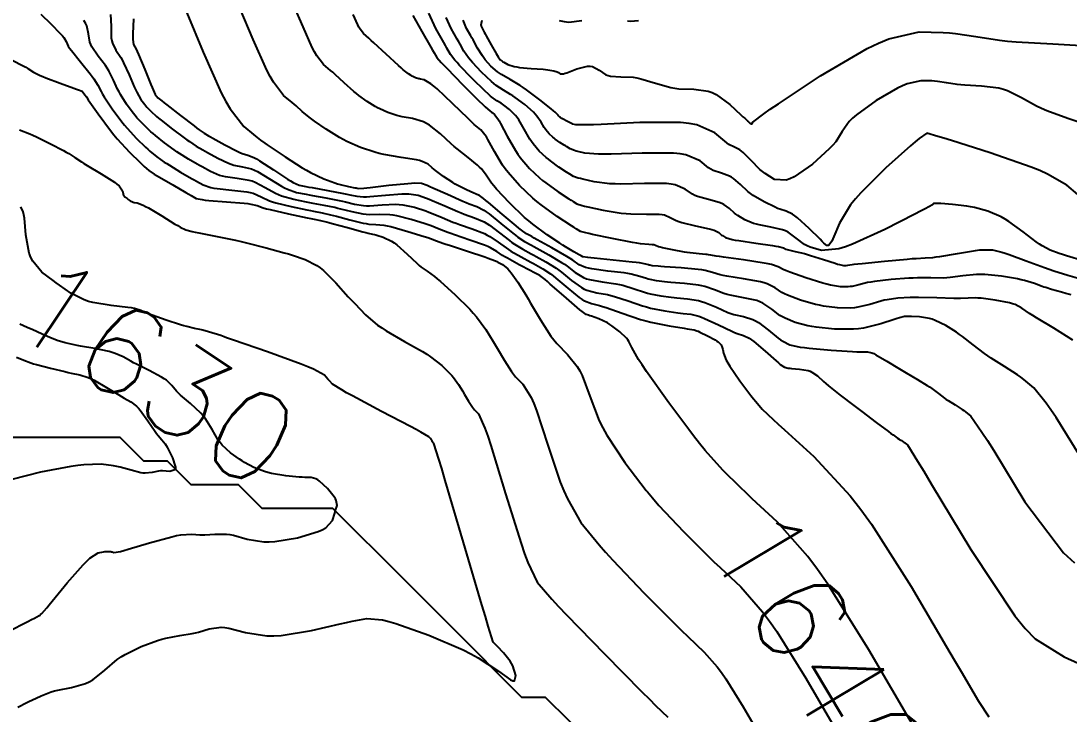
# Model space of a CAD drawing. Header units: metres. Extents: x 837475 to 838479, y 1189012 to 1191015.
# Drawn here: x 837722.84 to 837767.18, y 1189068.76 to 1189098.09 of the extents above; entities that cross this region are included whole.
import ezdxf

# ---------------------------------------------------------------- set-up
doc = ezdxf.new("R2010")
doc.units = ezdxf.units.M
doc.header["$LTSCALE"] = 0.3
for name, color, linetype in [('COTAS 10', 1, 'Continuous'), ('COTAS INT', 252, 'Continuous'), ('DRENAJE', 5, 'Continuous')]:
    doc.layers.add(name, color=color, linetype=linetype)
doc.styles.get("Standard").update_dxf_attribs({"font": 'simplex.shx'})

msp = doc.modelspace()

# ---------------------------------------------------------------- linework, layer by layer
at = {"layer": 'COTAS 10'}
for points in [[(837767.337, 1189084.582), (837766.529, 1189085.093), (837765.796, 1189085.532), (837765.64, 1189085.629), (837765.505, 1189085.715), (837765.186, 1189085.939), (837764.899, 1189086.085), (837764.784, 1189086.122), (837764.654, 1189086.157), (837764.055, 1189086.274), (837763.453, 1189086.353), (837763.321, 1189086.365), (837763.204, 1189086.372), (837762.908, 1189086.363), (837762.584, 1189086.342), (837762.45, 1189086.341), (837762.296, 1189086.343), (837761.579, 1189086.368), (837760.814, 1189086.392), (837760.629, 1189086.392), (837760.456, 1189086.391), (837759.931, 1189086.363), (837759.477, 1189086.296), (837759.349, 1189086.269), (837759.22, 1189086.238), (837758.744, 1189086.098), (837758.241, 1189085.976), (837758.095, 1189085.956), (837757.945, 1189085.943), (837757.379, 1189085.947), (837756.783, 1189086.025), (837756.614, 1189086.058), (837756.444, 1189086.096), (837755.817, 1189086.276), (837755.264, 1189086.485), (837755.141, 1189086.541), (837755.03, 1189086.597), (837754.738, 1189086.79), (837754.408, 1189086.965), (837754.273, 1189087.008), (837754.119, 1189087.049), (837753.407, 1189087.178), (837752.699, 1189087.288), (837752.547, 1189087.318), (837752.415, 1189087.346), (837752.098, 1189087.445), (837751.778, 1189087.533), (837751.643, 1189087.554), (837751.488, 1189087.575), (837750.763, 1189087.639), (837750.056, 1189087.687), (837749.912, 1189087.698), (837749.791, 1189087.707), (837749.54, 1189087.731), (837749.437, 1189087.752), (837749.409, 1189087.76), (837749.38, 1189087.768), (837749.277, 1189087.802), (837749, 1189087.852), (837748.863, 1189087.869), (837748.699, 1189087.888), (837747.888, 1189087.97), (837747.093, 1189088.046), (837746.941, 1189088.062), (837746.817, 1189088.075), (837746.612, 1189088.104), (837746.544, 1189088.146), (837746.506, 1189088.168), (837746.46, 1189088.194), (837746.226, 1189088.327), (837745.878, 1189088.535), (837745.76, 1189088.608), (837745.633, 1189088.689), (837745.098, 1189089.038), (837744.492, 1189089.485), (837744.32, 1189089.628), (837744.147, 1189089.779), (837743.506, 1189090.391), (837742.957, 1189090.975), (837742.841, 1189091.108), (837742.741, 1189091.229), (837742.512, 1189091.559), (837742.319, 1189091.826), (837742.242, 1189091.906), (837742.155, 1189091.989), (837741.755, 1189092.312), (837741.291, 1189092.672), (837741.163, 1189092.779), (837741.037, 1189092.889), (837740.583, 1189093.313), (837740.128, 1189093.682), (837740.001, 1189093.758), (837739.874, 1189093.822), (837739.408, 1189093.959), (837738.963, 1189094.036), (837738.848, 1189094.062), (837738.737, 1189094.091), (837738.366, 1189094.214), (837738.02, 1189094.369), (837737.925, 1189094.418), (837737.83, 1189094.47), (837737.49, 1189094.68), (837737.134, 1189094.939), (837737.03, 1189095.023), (837736.923, 1189095.111), (837736.516, 1189095.472), (837736.125, 1189095.83), (837736.028, 1189095.917), (837735.936, 1189095.998), (837735.643, 1189096.247), (837735.352, 1189096.621), (837735.26, 1189096.781), (837735.163, 1189096.966), (837734.775, 1189097.837), (837734.37, 1189098.77)], [(837760.508, 1189068.389), (837760.215, 1189068.894), (837758.701, 1189071.485), (837756.972, 1189074.256), (837756.541, 1189074.876), (837756.133, 1189075.431), (837754.833, 1189076.901), (837753.773, 1189077.874), (837753.515, 1189078.116), (837753.273, 1189078.345), (837752.529, 1189079.075), (837751.787, 1189079.909), (837751.546, 1189080.205), (837751.29, 1189080.529), (837751.091, 1189080.796), (837750.24, 1189081.934), (837749.301, 1189083.258), (837749.116, 1189083.532), (837748.963, 1189083.765), (837748.681, 1189084.27), (837748.56, 1189084.519), (837748.509, 1189084.591), (837748.45, 1189084.664), (837748.175, 1189084.937), (837747.84, 1189085.192), (837747.744, 1189085.252), (837747.646, 1189085.309), (837747.279, 1189085.479), (837746.968, 1189085.594), (837746.904, 1189085.617), (837746.851, 1189085.635), (837746.743, 1189085.666), (837746.573, 1189085.789), (837746.481, 1189085.865), (837746.37, 1189085.96), (837745.808, 1189086.454), (837745.233, 1189086.958), (837745.114, 1189087.059), (837745.013, 1189087.144), (837744.793, 1189087.312), (837744.595, 1189087.419), (837744.507, 1189087.466), (837744.405, 1189087.52), (837743.918, 1189087.777), (837743.421, 1189088.048), (837743.312, 1189088.111), (837743.216, 1189088.17), (837742.975, 1189088.338), (837742.702, 1189088.494), (837742.586, 1189088.544), (837742.453, 1189088.598), (837741.825, 1189088.819), (837741.177, 1189089.038), (837741.03, 1189089.09), (837740.897, 1189089.138), (837740.535, 1189089.282), (837740.189, 1189089.419), (837740.067, 1189089.463), (837739.932, 1189089.509), (837739.348, 1189089.695), (837738.738, 1189089.849), (837738.586, 1189089.874), (837738.443, 1189089.892), (837737.987, 1189089.895), (837737.566, 1189089.884), (837737.444, 1189089.894), (837737.319, 1189089.909), (837736.851, 1189090.007), (837736.375, 1189090.131), (837736.245, 1189090.161), (837736.117, 1189090.19), (837735.662, 1189090.282), (837735.195, 1189090.371), (837735.058, 1189090.398), (837734.918, 1189090.426), (837734.387, 1189090.536), (837733.866, 1189090.683), (837733.732, 1189090.735), (837733.603, 1189090.791), (837733.175, 1189091.033), (837732.75, 1189091.259), (837732.623, 1189091.305), (837732.492, 1189091.344), (837731.986, 1189091.426), (837731.488, 1189091.492), (837731.363, 1189091.521), (837731.243, 1189091.555), (837730.855, 1189091.718), (837730.498, 1189091.917), (837730.398, 1189091.973), (837730.296, 1189092.031), (837729.924, 1189092.244), (837729.54, 1189092.482), (837729.432, 1189092.554), (837729.322, 1189092.63), (837728.917, 1189092.928), (837728.531, 1189093.238), (837728.433, 1189093.322), (837728.339, 1189093.404), (837728.031, 1189093.69), (837727.747, 1189093.995), (837727.669, 1189094.088), (837727.591, 1189094.186), (837727.308, 1189094.573), (837727.05, 1189094.98), (837726.987, 1189095.091), (837726.928, 1189095.201), (837726.748, 1189095.591), (837726.556, 1189095.98), (837726.49, 1189096.09), (837726.418, 1189096.2), (837726.111, 1189096.605), (837725.839, 1189096.997), (837725.789, 1189097.099), (837725.75, 1189097.199), (837725.699, 1189097.539), (837725.625, 1189097.888), (837725.571, 1189097.993), (837725.503, 1189098.103)], [(837767.963, 1189093.684), (837767.13, 1189093.969), (837766.23, 1189094.293), (837766.011, 1189094.386), (837765.805, 1189094.481), (837765.172, 1189094.836), (837764.578, 1189095.135), (837764.397, 1189095.194), (837764.209, 1189095.244), (837763.471, 1189095.337), (837762.768, 1189095.374), (837762.602, 1189095.388), (837762.448, 1189095.403), (837761.998, 1189095.472), (837761.607, 1189095.534), (837761.491, 1189095.545), (837761.371, 1189095.553), (837760.91, 1189095.563), (837760.325, 1189095.429), (837760.127, 1189095.347), (837759.914, 1189095.246), (837759.015, 1189094.719), (837758.185, 1189094.122), (837758.016, 1189093.976), (837757.873, 1189093.839), (837757.574, 1189093.416), (837757.304, 1189092.98), (837757.178, 1189092.835), (837757.031, 1189092.68), (837756.319, 1189092.03), (837755.552, 1189091.494), (837755.371, 1189091.41), (837755.204, 1189091.354), (837754.712, 1189091.383), (837754.316, 1189091.633), (837754.208, 1189091.717), (837754.102, 1189091.806), (837753.727, 1189092.18), (837753.396, 1189092.519), (837753.318, 1189092.587), (837753.244, 1189092.643), (837753.027, 1189092.753), (837752.79, 1189092.869), (837752.705, 1189092.928), (837752.611, 1189093), (837752.198, 1189093.36), (837751.426, 1189093.694), (837751.106, 1189093.748), (837750.739, 1189093.787), (837749.026, 1189093.791), (837747.383, 1189093.714), (837747.06, 1189093.701), (837746.794, 1189093.692), (837746.309, 1189093.691), (837746.183, 1189093.729), (837746.144, 1189093.745), (837746.102, 1189093.764), (837745.932, 1189093.849), (837745.779, 1189093.933), (837745.748, 1189093.95), (837745.722, 1189093.965), (837745.665, 1189093.999), (837745.641, 1189094.016), (837745.629, 1189094.026), (837745.609, 1189094.044), (837745.591, 1189094.065), (837745.587, 1189094.072), (837745.582, 1189094.079), (837745.566, 1189094.107), (837745.437, 1189094.224), (837745.361, 1189094.288), (837745.268, 1189094.365), (837744.785, 1189094.754), (837744.23, 1189095.176), (837744.09, 1189095.273), (837743.957, 1189095.362), (837743.529, 1189095.612), (837743.169, 1189095.818), (837743.079, 1189095.879), (837742.993, 1189095.941), (837742.718, 1189096.181), (837742.481, 1189096.452), (837742.419, 1189096.533), (837742.359, 1189096.617), (837742.157, 1189096.946), (837741.969, 1189097.286), (837741.918, 1189097.376), (837741.868, 1189097.466), (837741.693, 1189097.778), (837741.57, 1189098.055), (837741.553, 1189098.123)], [(837722.305, 1189072.253), (837723.124, 1189072.677), (837723.281, 1189072.758), (837723.407, 1189072.824), (837723.611, 1189072.929), (837723.618, 1189072.932), (837723.62, 1189072.932), (837723.622, 1189072.933), (837723.63, 1189072.934), (837723.651, 1189072.948), (837723.66, 1189072.957), (837723.671, 1189072.967), (837723.726, 1189073.021), (837723.931, 1189073.259), (837724.036, 1189073.386), (837724.163, 1189073.539), (837724.798, 1189074.312), (837725.469, 1189075.081), (837725.619, 1189075.233), (837725.753, 1189075.357), (837726.108, 1189075.585), (837726.33, 1189075.627), (837726.381, 1189075.634), (837726.427, 1189075.64), (837726.553, 1189075.644), (837726.644, 1189075.633), (837726.668, 1189075.629), (837726.692, 1189075.624), (837726.772, 1189075.601), (837727.049, 1189075.646), (837727.197, 1189075.684), (837727.375, 1189075.733), (837728.272, 1189076.001), (837729.215, 1189076.266), (837729.421, 1189076.312), (837729.604, 1189076.347), (837730.065, 1189076.378), (837730.402, 1189076.35), (837730.506, 1189076.349), (837730.614, 1189076.35), (837731.043, 1189076.377), (837731.532, 1189076.373), (837731.678, 1189076.354), (837731.829, 1189076.327), (837732.411, 1189076.168), (837733.11, 1189076.049), (837733.335, 1189076.047), (837733.573, 1189076.06), (837734.542, 1189076.218), (837735.412, 1189076.482), (837735.586, 1189076.561), (837735.732, 1189076.642), (837736.02, 1189076.957), (837736.111, 1189077.256), (837736.133, 1189077.327), (837736.152, 1189077.393), (837736.211, 1189077.591), (837736.177, 1189077.8), (837736.139, 1189077.874), (837736.088, 1189077.954), (837735.8, 1189078.302), (837735.468, 1189078.614), (837735.391, 1189078.671), (837735.319, 1189078.716), (837735.109, 1189078.776), (837734.842, 1189078.773), (837734.734, 1189078.779), (837734.611, 1189078.788), (837734.044, 1189078.846), (837733.433, 1189078.947), (837733.283, 1189078.983), (837733.14, 1189079.022), (837732.693, 1189079.196), (837732.301, 1189079.412), (837732.193, 1189079.478), (837732.085, 1189079.546), (837731.7, 1189079.818), (837731.348, 1189080.144), (837731.262, 1189080.247), (837731.18, 1189080.356), (837730.924, 1189080.797), (837730.647, 1189081.257), (837730.552, 1189081.379), (837730.449, 1189081.497), (837730.011, 1189081.904), (837729.591, 1189082.257), (837729.5, 1189082.342), (837729.419, 1189082.422), (837729.216, 1189082.662), (837728.99, 1189082.884), (837728.894, 1189082.951), (837728.784, 1189083.021), (837728.267, 1189083.296), (837727.727, 1189083.563), (837727.602, 1189083.627), (837727.487, 1189083.687), (837727.165, 1189083.871), (837726.827, 1189084.021), (837726.704, 1189084.06), (837726.568, 1189084.098), (837725.968, 1189084.224), (837725.358, 1189084.334), (837725.215, 1189084.362), (837725.084, 1189084.388), (837724.706, 1189084.472), (837724.372, 1189084.574), (837724.269, 1189084.612), (837724.161, 1189084.654), (837723.733, 1189084.839), (837723.31, 1189085.032), (837723.206, 1189085.079), (837723.107, 1189085.123), (837722.796, 1189085.257)]]:
    msp.add_lwpolyline(points, dxfattribs=at)
at = {"layer": 'COTAS INT'}
for points in [[(837723.677, 1189098.378), (837724.11, 1189097.964), (837724.515, 1189097.547), (837724.591, 1189097.459), (837724.652, 1189097.384), (837724.747, 1189097.215), (837724.838, 1189097.029), (837724.897, 1189096.943), (837724.971, 1189096.843), (837725.363, 1189096.357), (837725.771, 1189095.851), (837725.856, 1189095.738), (837725.928, 1189095.637), (837726.086, 1189095.369), (837726.227, 1189095.1), (837726.289, 1189094.998), (837726.36, 1189094.884), (837726.7, 1189094.373), (837727.104, 1189093.821), (837727.216, 1189093.682), (837727.327, 1189093.548), (837727.732, 1189093.113), (837728.109, 1189092.753), (837728.203, 1189092.667), (837728.294, 1189092.587), (837728.585, 1189092.345), (837728.9, 1189092.121), (837729.005, 1189092.053), (837729.118, 1189091.981), (837729.592, 1189091.697), (837730.058, 1189091.428), (837730.167, 1189091.366), (837730.266, 1189091.31), (837730.55, 1189091.151), (837730.872, 1189091.042), (837730.996, 1189091.017), (837731.135, 1189090.995), (837731.76, 1189090.932), (837732.39, 1189090.86), (837732.531, 1189090.832), (837732.659, 1189090.8), (837733.001, 1189090.653), (837733.348, 1189090.485), (837733.478, 1189090.44), (837733.624, 1189090.394), (837734.275, 1189090.233), (837734.932, 1189090.096), (837735.081, 1189090.065), (837735.216, 1189090.038), (837735.585, 1189089.966), (837735.934, 1189089.89), (837736.055, 1189089.861), (837736.187, 1189089.828), (837736.755, 1189089.676), (837737.312, 1189089.538), (837737.437, 1189089.514), (837737.549, 1189089.496), (837737.85, 1189089.482), (837738.19, 1189089.451), (837738.328, 1189089.423), (837738.484, 1189089.386), (837739.204, 1189089.183), (837739.903, 1189088.966), (837740.046, 1189088.92), (837740.166, 1189088.881), (837740.419, 1189088.791), (837740.685, 1189088.694), (837740.814, 1189088.65), (837740.968, 1189088.598), (837741.724, 1189088.348), (837742.463, 1189088.104), (837742.606, 1189088.056), (837742.722, 1189088.017), (837742.919, 1189087.943), (837742.977, 1189087.907), (837743.007, 1189087.89), (837743.041, 1189087.871), (837743.214, 1189087.779), (837743.44, 1189087.598), (837743.509, 1189087.522), (837743.581, 1189087.435), (837743.864, 1189087.03), (837744.192, 1189086.496), (837744.293, 1189086.329), (837744.398, 1189086.153), (837744.814, 1189085.446), (837745.259, 1189084.756), (837745.383, 1189084.591), (837745.506, 1189084.438), (837745.954, 1189083.976), (837746.373, 1189083.468), (837746.478, 1189083.285), (837746.578, 1189083.084), (837746.901, 1189082.207), (837747.306, 1189081.17), (837747.458, 1189080.869), (837747.628, 1189080.562), (837748.384, 1189079.402), (837749.292, 1189078.225), (837749.339, 1189078.17), (837749.558, 1189077.907), (837749.83, 1189077.592), (837750.861, 1189076.485), (837751.885, 1189075.465), (837752.152, 1189075.206), (837752.411, 1189074.957), (837753.288, 1189074.142), (837754.215, 1189073.093), (837754.507, 1189072.696), (837754.813, 1189072.255), (837756.048, 1189070.277), (837757.145, 1189068.388)], [(837726.626, 1189098.362), (837726.651, 1189097.863), (837726.661, 1189097.37), (837726.68, 1189097.256), (837726.707, 1189097.151), (837726.859, 1189096.852), (837727.064, 1189096.549), (837727.123, 1189096.441), (837727.184, 1189096.324), (837727.41, 1189095.812), (837727.63, 1189095.301), (837727.686, 1189095.183), (837727.74, 1189095.076), (837727.916, 1189094.772), (837728.078, 1189094.551), (837728.122, 1189094.495), (837728.167, 1189094.441), (837728.329, 1189094.267), (837728.569, 1189094.054), (837728.663, 1189093.976), (837728.769, 1189093.89), (837729.25, 1189093.512), (837729.744, 1189093.139), (837729.858, 1189093.056), (837729.962, 1189092.983), (837730.256, 1189092.792), (837730.534, 1189092.633), (837730.628, 1189092.58), (837730.73, 1189092.523), (837731.161, 1189092.285), (837731.614, 1189092.068), (837731.73, 1189092.025), (837731.842, 1189091.989), (837732.212, 1189091.919), (837732.595, 1189091.828), (837732.715, 1189091.778), (837732.841, 1189091.718), (837733.349, 1189091.412), (837733.858, 1189091.096), (837733.986, 1189091.03), (837734.108, 1189090.972), (837734.499, 1189090.838), (837734.905, 1189090.756), (837735.035, 1189090.731), (837735.174, 1189090.704), (837735.739, 1189090.599), (837736.3, 1189090.49), (837736.436, 1189090.462), (837736.562, 1189090.434), (837736.947, 1189090.339), (837737.327, 1189090.279), (837737.451, 1189090.273), (837737.582, 1189090.272), (837738.124, 1189090.308), (837738.695, 1189090.334), (837738.845, 1189090.326), (837738.991, 1189090.312), (837739.492, 1189090.207), (837739.961, 1189090.051), (837740.087, 1189090.005), (837740.212, 1189089.957), (837740.652, 1189089.773), (837741.109, 1189089.582), (837741.245, 1189089.53), (837741.385, 1189089.477), (837741.927, 1189089.29), (837742.442, 1189089.092), (837742.565, 1189089.032), (837742.681, 1189088.971), (837743.03, 1189088.732), (837743.358, 1189088.483), (837743.46, 1189088.415), (837743.567, 1189088.347), (837743.994, 1189088.104), (837744.415, 1189087.881), (837744.518, 1189087.825), (837744.615, 1189087.773), (837744.92, 1189087.605), (837745.243, 1189087.387), (837745.353, 1189087.303), (837745.471, 1189087.209), (837745.969, 1189086.784), (837746.46, 1189086.383), (837746.573, 1189086.305), (837746.677, 1189086.241), (837746.972, 1189086.127), (837747.312, 1189086.051), (837747.444, 1189086.011), (837747.593, 1189085.963), (837748.27, 1189085.72), (837749.054, 1189085.457), (837749.27, 1189085.396), (837749.487, 1189085.34), (837750.265, 1189085.184), (837750.899, 1189085.085), (837751.024, 1189085.066), (837751.127, 1189085.05), (837751.317, 1189085.024), (837751.433, 1189084.983), (837751.489, 1189084.958), (837751.555, 1189084.927), (837751.882, 1189084.768), (837752.21, 1189084.59), (837752.278, 1189084.547), (837752.335, 1189084.507), (837752.456, 1189084.388), (837752.505, 1189084.271), (837752.516, 1189084.233), (837752.526, 1189084.193), (837752.554, 1189084.027), (837752.674, 1189083.739), (837752.742, 1189083.621), (837752.825, 1189083.487), (837753.252, 1189082.868), (837753.716, 1189082.243), (837753.823, 1189082.104), (837753.921, 1189081.982), (837754.196, 1189081.665), (837754.661, 1189081.226), (837754.878, 1189081.025), (837755.134, 1189080.791), (837756.378, 1189079.661), (837757.919, 1189077.993), (837758.362, 1189077.42), (837758.813, 1189076.799), (837760.5, 1189074.153), (837761.991, 1189071.609), (837762.319, 1189071.052), (837762.609, 1189070.559), (837763.348, 1189069.311), (837763.79, 1189068.639)], [(837729.863, 1189098.434), (837730.546, 1189096.771), (837731.313, 1189095.05), (837731.504, 1189094.685), (837731.685, 1189094.369), (837732.261, 1189093.63), (837732.682, 1189093.284), (837732.766, 1189093.215), (837732.835, 1189093.157), (837732.966, 1189093.046), (837733.149, 1189092.916), (837733.251, 1189092.846), (837733.376, 1189092.761), (837734.01, 1189092.334), (837734.735, 1189091.874), (837734.917, 1189091.77), (837735.09, 1189091.675), (837735.645, 1189091.413), (837736.111, 1189091.242), (837736.228, 1189091.204), (837736.339, 1189091.171), (837736.7, 1189091.084), (837736.965, 1189091.035), (837737.018, 1189091.026), (837737.061, 1189091.018), (837737.139, 1189091.002), (837737.343, 1189091.019), (837737.465, 1189091.032), (837737.616, 1189091.048), (837738.398, 1189091.135), (837739.199, 1189091.216), (837739.362, 1189091.229), (837739.499, 1189091.237), (837739.78, 1189091.23), (837740.019, 1189091.136), (837740.129, 1189091.089), (837740.258, 1189091.033), (837740.885, 1189090.755), (837741.533, 1189090.47), (837741.676, 1189090.41), (837741.803, 1189090.357), (837742.129, 1189090.232), (837742.42, 1189090.079), (837742.525, 1189090.008), (837742.64, 1189089.925), (837743.142, 1189089.521), (837743.643, 1189089.11), (837743.757, 1189089.022), (837743.86, 1189088.945), (837744.145, 1189088.759), (837744.434, 1189088.603), (837744.54, 1189088.544), (837744.657, 1189088.48), (837745.174, 1189088.19), (837745.704, 1189087.874), (837745.83, 1189087.792), (837745.946, 1189087.712), (837746.29, 1189087.444), (837746.638, 1189087.229), (837746.757, 1189087.183), (837746.885, 1189087.143), (837747.43, 1189087.048), (837748.005, 1189086.97), (837748.153, 1189086.94), (837748.297, 1189086.907), (837748.773, 1189086.761), (837749.217, 1189086.612), (837749.34, 1189086.578), (837749.462, 1189086.546), (837749.903, 1189086.458), (837750.345, 1189086.396), (837750.468, 1189086.382), (837750.591, 1189086.369), (837751.04, 1189086.331), (837751.502, 1189086.258), (837751.633, 1189086.222), (837751.766, 1189086.18), (837752.26, 1189085.972), (837752.742, 1189085.759), (837752.867, 1189085.714), (837752.99, 1189085.675), (837753.403, 1189085.582), (837753.804, 1189085.461), (837753.918, 1189085.404), (837754.033, 1189085.336), (837754.461, 1189085.006), (837754.866, 1189084.668), (837754.967, 1189084.596), (837755.062, 1189084.533), (837755.367, 1189084.381), (837755.802, 1189084.291), (837755.979, 1189084.267), (837756.181, 1189084.243), (837757.117, 1189084.158), (837758.019, 1189084.097), (837758.2, 1189084.088), (837758.35, 1189084.083), (837758.644, 1189084.094), (837758.831, 1189084.053), (837758.914, 1189084.016), (837759.01, 1189083.968), (837759.473, 1189083.699), (837760.006, 1189083.372), (837760.147, 1189083.286), (837760.286, 1189083.203), (837760.763, 1189082.921), (837761.179, 1189082.667), (837761.279, 1189082.602), (837761.372, 1189082.538), (837761.654, 1189082.326), (837761.907, 1189082.131), (837761.982, 1189082.078), (837762.059, 1189082.025), (837762.357, 1189081.839), (837762.649, 1189081.654), (837762.722, 1189081.603), (837762.792, 1189081.551), (837763.018, 1189081.363), (837763.493, 1189080.693), (837763.72, 1189080.337), (837763.988, 1189079.908), (837765.301, 1189077.741), (837766.938, 1189075.579), (837767.41, 1189075.153)], [(837767.587, 1189079.765), (837766.627, 1189081.315), (837766.41, 1189081.641), (837766.215, 1189081.923), (837765.689, 1189082.57), (837765.263, 1189082.924), (837765.131, 1189083.021), (837764.993, 1189083.118), (837764.443, 1189083.466), (837763.881, 1189083.817), (837763.735, 1189083.916), (837763.594, 1189084.016), (837763.117, 1189084.385), (837762.667, 1189084.738), (837762.541, 1189084.828), (837762.416, 1189084.915), (837761.959, 1189085.203), (837761.511, 1189085.421), (837761.39, 1189085.465), (837761.271, 1189085.5), (837760.855, 1189085.568), (837760.509, 1189085.582), (837760.435, 1189085.584), (837760.37, 1189085.585), (837760.214, 1189085.581), (837760.002, 1189085.528), (837759.902, 1189085.497), (837759.784, 1189085.46), (837759.208, 1189085.27), (837758.486, 1189085.094), (837758.276, 1189085.066), (837758.061, 1189085.047), (837757.248, 1189085.052), (837756.482, 1189085.134), (837756.297, 1189085.162), (837756.123, 1189085.194), (837755.592, 1189085.329), (837755.163, 1189085.509), (837755.054, 1189085.569), (837754.948, 1189085.632), (837754.6, 1189085.898), (837754.221, 1189086.151), (837754.096, 1189086.206), (837753.962, 1189086.255), (837753.405, 1189086.38), (837752.844, 1189086.481), (837752.707, 1189086.516), (837752.578, 1189086.553), (837752.179, 1189086.708), (837751.772, 1189086.856), (837751.638, 1189086.888), (837751.495, 1189086.916), (837750.902, 1189086.985), (837750.324, 1189087.028), (837750.19, 1189087.04), (837750.068, 1189087.052), (837749.722, 1189087.095), (837749.45, 1189087.149), (837749.374, 1189087.169), (837749.299, 1189087.19), (837749.025, 1189087.282), (837748.648, 1189087.38), (837748.508, 1189087.405), (837748.352, 1189087.429), (837747.659, 1189087.509), (837746.989, 1189087.595), (837746.849, 1189087.623), (837746.728, 1189087.652), (837746.451, 1189087.774), (837746.184, 1189087.963), (837746.068, 1189088.036), (837745.934, 1189088.117), (837745.301, 1189088.483), (837744.678, 1189088.833), (837744.551, 1189088.904), (837744.444, 1189088.964), (837744.221, 1189089.086), (837744.007, 1189089.244), (837743.905, 1189089.325), (837743.785, 1189089.423), (837743.198, 1189089.916), (837742.619, 1189090.402), (837742.504, 1189090.496), (837742.409, 1189090.573), (837742.231, 1189090.703), (837742.118, 1189090.749), (837742.064, 1189090.772), (837742.001, 1189090.8), (837741.692, 1189090.937), (837741.317, 1189091.127), (837741.212, 1189091.187), (837741.106, 1189091.252), (837740.72, 1189091.513), (837740.382, 1189091.766), (837740.307, 1189091.824), (837740.24, 1189091.878), (837740.064, 1189092.031), (837739.814, 1189092.148), (837739.699, 1189092.179), (837739.565, 1189092.21), (837738.918, 1189092.317), (837738.183, 1189092.444), (837737.993, 1189092.487), (837737.809, 1189092.535), (837737.197, 1189092.738), (837736.626, 1189092.994), (837736.469, 1189093.075), (837736.312, 1189093.161), (837735.75, 1189093.507), (837735.255, 1189093.85), (837735.141, 1189093.934), (837735.036, 1189094.014), (837734.741, 1189094.259), (837734.48, 1189094.494), (837734.397, 1189094.566), (837734.309, 1189094.641), (837733.952, 1189094.939), (837733.518, 1189095.495), (837733.382, 1189095.733), (837733.238, 1189096.008), (837732.66, 1189097.304), (837732.116, 1189098.602)], [(837767.262, 1189086.502), (837767.045, 1189086.56), (837766.859, 1189086.61), (837766.438, 1189086.726), (837766.191, 1189086.804), (837766.115, 1189086.83), (837766.035, 1189086.858), (837765.718, 1189086.976), (837765.298, 1189087.104), (837765.153, 1189087.138), (837764.996, 1189087.172), (837764.326, 1189087.29), (837763.617, 1189087.363), (837763.435, 1189087.368), (837763.261, 1189087.367), (837762.683, 1189087.31), (837762.151, 1189087.234), (837762.004, 1189087.222), (837761.858, 1189087.213), (837761.335, 1189087.214), (837760.759, 1189087.218), (837760.581, 1189087.213), (837760.394, 1189087.204), (837759.649, 1189087.145), (837758.953, 1189087.064), (837758.796, 1189087.04), (837758.656, 1189087.017), (837758.28, 1189086.927), (837757.997, 1189086.858), (837757.914, 1189086.847), (837757.83, 1189086.839), (837757.51, 1189086.842), (837757.084, 1189086.916), (837756.932, 1189086.953), (837756.765, 1189086.998), (837756.042, 1189087.224), (837755.365, 1189087.461), (837755.228, 1189087.514), (837755.112, 1189087.561), (837754.877, 1189087.683), (837754.595, 1189087.779), (837754.451, 1189087.81), (837754.277, 1189087.843), (837753.409, 1189087.976), (837752.553, 1189088.095), (837752.387, 1189088.119), (837752.251, 1189088.14), (837752.017, 1189088.182), (837751.922, 1189088.2), (837751.874, 1189088.205), (837751.817, 1189088.211), (837751.531, 1189088.232), (837751.147, 1189088.272), (837751.028, 1189088.289), (837750.903, 1189088.308), (837750.408, 1189088.399), (837749.972, 1189088.493), (837749.886, 1189088.514), (837749.814, 1189088.533), (837749.676, 1189088.586), (837749.607, 1189088.615), (837749.579, 1189088.62), (837749.546, 1189088.623), (837749.394, 1189088.624), (837749.049, 1189088.658), (837748.895, 1189088.683), (837748.716, 1189088.715), (837747.856, 1189088.884), (837747.024, 1189089.059), (837746.862, 1189089.094), (837746.731, 1189089.123), (837746.503, 1189089.179), (837746.333, 1189089.288), (837746.238, 1189089.351), (837746.122, 1189089.427), (837745.529, 1189089.82), (837744.839, 1189090.314), (837744.662, 1189090.454), (837744.492, 1189090.596), (837743.927, 1189091.122), (837743.445, 1189091.671), (837743.326, 1189091.827), (837743.215, 1189091.985), (837742.868, 1189092.572), (837742.593, 1189093.075), (837742.528, 1189093.18), (837742.468, 1189093.271), (837742.287, 1189093.477), (837742.014, 1189093.715), (837741.894, 1189093.826), (837741.756, 1189093.957), (837741.101, 1189094.595), (837740.443, 1189095.216), (837740.303, 1189095.336), (837740.182, 1189095.434), (837739.898, 1189095.601), (837739.743, 1189095.628), (837739.703, 1189095.637), (837739.664, 1189095.647), (837739.535, 1189095.69), (837739.414, 1189095.744), (837739.381, 1189095.761), (837739.348, 1189095.779), (837739.229, 1189095.853), (837739.014, 1189096.028), (837738.919, 1189096.111), (837738.81, 1189096.209), (837738.292, 1189096.685), (837737.77, 1189097.167), (837737.659, 1189097.268), (837737.562, 1189097.356), (837737.334, 1189097.556), (837737.185, 1189097.747), (837737.138, 1189097.829), (837737.089, 1189097.924), (837736.89, 1189098.37)], [(837739.417, 1189098.318), (837739.804, 1189097.647), (837740.181, 1189096.98), (837740.255, 1189096.849), (837740.317, 1189096.74), (837740.428, 1189096.543), (837740.614, 1189096.338), (837740.722, 1189096.225), (837740.854, 1189096.089), (837741.537, 1189095.393), (837742.226, 1189094.701), (837742.363, 1189094.566), (837742.476, 1189094.456), (837742.687, 1189094.266), (837742.751, 1189094.228), (837742.771, 1189094.215), (837742.792, 1189094.201), (837742.874, 1189094.138), (837743.011, 1189093.952), (837743.066, 1189093.86), (837743.128, 1189093.751), (837743.413, 1189093.21), (837743.759, 1189092.602), (837743.859, 1189092.452), (837743.961, 1189092.308), (837744.347, 1189091.853), (837744.776, 1189091.453), (837744.905, 1189091.346), (837745.04, 1189091.239), (837745.563, 1189090.864), (837746.022, 1189090.562), (837746.116, 1189090.501), (837746.195, 1189090.449), (837746.36, 1189090.346), (837746.573, 1189090.283), (837746.683, 1189090.257), (837746.814, 1189090.226), (837747.469, 1189090.086), (837748.235, 1189089.959), (837748.436, 1189089.938), (837748.633, 1189089.922), (837749.302, 1189089.916), (837749.844, 1189089.914), (837749.961, 1189089.902), (837750.062, 1189089.885), (837750.307, 1189089.779), (837750.561, 1189089.64), (837750.669, 1189089.602), (837750.794, 1189089.563), (837751.378, 1189089.424), (837751.949, 1189089.295), (837752.065, 1189089.263), (837752.162, 1189089.233), (837752.358, 1189089.136), (837752.448, 1189089.052), (837752.478, 1189089.03), (837752.51, 1189089.007), (837752.643, 1189088.929), (837752.929, 1189088.845), (837753.058, 1189088.82), (837753.209, 1189088.793), (837753.93, 1189088.688), (837754.632, 1189088.589), (837754.77, 1189088.566), (837754.884, 1189088.545), (837755.091, 1189088.485), (837755.197, 1189088.434), (837755.246, 1189088.418), (837755.305, 1189088.402), (837755.589, 1189088.338), (837755.981, 1189088.245), (837756.107, 1189088.21), (837756.241, 1189088.171), (837756.786, 1189087.998), (837757.279, 1189087.836), (837757.379, 1189087.805), (837757.464, 1189087.78), (837757.641, 1189087.736), (837757.714, 1189087.736), (837757.733, 1189087.737), (837757.752, 1189087.74), (837757.817, 1189087.756), (837758.092, 1189087.795), (837758.244, 1189087.812), (837758.428, 1189087.832), (837759.367, 1189087.927), (837760.332, 1189088.016), (837760.533, 1189088.033), (837760.705, 1189088.045), (837761.09, 1189088.06), (837761.421, 1189088.084), (837761.559, 1189088.103), (837761.717, 1189088.126), (837762.458, 1189088.256), (837763.216, 1189088.378), (837763.386, 1189088.398), (837763.537, 1189088.411), (837763.939, 1189088.407), (837764.333, 1189088.309), (837764.48, 1189088.263), (837764.643, 1189088.208), (837765.368, 1189087.942), (837766.144, 1189087.653), (837766.339, 1189087.584), (837766.526, 1189087.52), (837767.13, 1189087.328), (837767.716, 1189087.161)], [(837767.822, 1189087.931), (837767.069, 1189088.156), (837766.902, 1189088.208), (837766.754, 1189088.255), (837766.371, 1189088.387), (837766.037, 1189088.568), (837765.92, 1189088.646), (837765.792, 1189088.737), (837765.241, 1189089.165), (837764.633, 1189089.608), (837764.47, 1189089.708), (837764.308, 1189089.798), (837763.74, 1189090.039), (837763.174, 1189090.191), (837763.013, 1189090.224), (837762.851, 1189090.253), (837762.251, 1189090.327), (837761.755, 1189090.362), (837761.658, 1189090.366), (837761.579, 1189090.369), (837761.44, 1189090.36), (837761.419, 1189090.34), (837761.414, 1189090.335), (837761.411, 1189090.33), (837761.401, 1189090.314), (837761.089, 1189090.146), (837760.894, 1189090.044), (837760.653, 1189089.919), (837759.388, 1189089.268), (837758.02, 1189088.64), (837757.714, 1189088.529), (837757.438, 1189088.446), (837756.705, 1189088.372), (837756.219, 1189088.516), (837756.1, 1189088.569), (837755.988, 1189088.629), (837755.638, 1189088.893), (837755.288, 1189089.15), (837755.175, 1189089.206), (837755.056, 1189089.254), (837754.567, 1189089.368), (837754.074, 1189089.458), (837753.951, 1189089.49), (837753.834, 1189089.526), (837753.462, 1189089.679), (837753.16, 1189089.858), (837753.087, 1189089.909), (837753.019, 1189089.96), (837752.815, 1189090.151), (837752.573, 1189090.328), (837752.482, 1189090.371), (837752.381, 1189090.411), (837751.928, 1189090.534), (837751.459, 1189090.665), (837751.348, 1189090.711), (837751.244, 1189090.76), (837750.937, 1189090.973), (837750.517, 1189091.154), (837750.342, 1189091.184), (837750.142, 1189091.205), (837749.21, 1189091.208), (837748.216, 1189091.186), (837747.978, 1189091.192), (837747.755, 1189091.203), (837747.082, 1189091.288), (837746.604, 1189091.394), (837746.503, 1189091.42), (837746.416, 1189091.443), (837746.218, 1189091.514), (837746.056, 1189091.611), (837745.993, 1189091.651), (837745.922, 1189091.696), (837745.597, 1189091.909), (837745.24, 1189092.165), (837745.149, 1189092.237), (837745.06, 1189092.311), (837744.768, 1189092.583), (837744.505, 1189092.894), (837744.435, 1189092.992), (837744.367, 1189093.095), (837744.131, 1189093.509), (837743.897, 1189093.909), (837743.831, 1189094.003), (837743.763, 1189094.09), (837743.511, 1189094.343), (837743.271, 1189094.526), (837743.211, 1189094.568), (837743.153, 1189094.606), (837742.968, 1189094.714), (837742.707, 1189094.91), (837742.602, 1189095.004), (837742.482, 1189095.114), (837741.931, 1189095.656), (837741.397, 1189096.21), (837741.288, 1189096.328), (837741.196, 1189096.431), (837741.004, 1189096.677), (837740.86, 1189096.935), (837740.798, 1189097.045), (837740.726, 1189097.173), (837740.386, 1189097.774), (837740.096, 1189098.427)], [(837727.603, 1189098.187), (837727.573, 1189097.541), (837727.572, 1189097.412), (837727.574, 1189097.305), (837727.607, 1189097.1), (837727.711, 1189096.898), (837727.757, 1189096.793), (837727.812, 1189096.667), (837728.073, 1189096.034), (837728.332, 1189095.402), (837728.384, 1189095.276), (837728.429, 1189095.171), (837728.523, 1189094.972), (837728.564, 1189094.916), (837728.576, 1189094.902), (837728.587, 1189094.888), (837728.628, 1189094.844), (837728.8, 1189094.704), (837728.893, 1189094.631), (837729.007, 1189094.542), (837729.582, 1189094.096), (837730.166, 1189093.648), (837730.284, 1189093.558), (837730.384, 1189093.484), (837730.588, 1189093.339), (837730.772, 1189093.236), (837730.859, 1189093.187), (837730.963, 1189093.13), (837731.467, 1189092.852), (837731.986, 1189092.582), (837732.098, 1189092.529), (837732.196, 1189092.486), (837732.438, 1189092.413), (837732.697, 1189092.311), (837732.807, 1189092.251), (837732.933, 1189092.177), (837733.523, 1189091.792), (837734.113, 1189091.402), (837734.24, 1189091.325), (837734.349, 1189091.261), (837734.611, 1189091.141), (837734.891, 1189091.086), (837735.012, 1189091.063), (837735.152, 1189091.037), (837735.816, 1189090.915), (837736.484, 1189090.79), (837736.626, 1189090.762), (837736.75, 1189090.737), (837737.043, 1189090.67), (837737.335, 1189090.649), (837737.458, 1189090.653), (837737.599, 1189090.66), (837738.261, 1189090.722), (837738.947, 1189090.775), (837739.103, 1189090.777), (837739.245, 1189090.774), (837739.636, 1189090.718), (837739.99, 1189090.594), (837740.108, 1189090.547), (837740.235, 1189090.495), (837740.769, 1189090.264), (837741.321, 1189090.026), (837741.461, 1189089.97), (837741.594, 1189089.917), (837742.028, 1189089.761), (837742.431, 1189089.585), (837742.545, 1189089.52), (837742.66, 1189089.448), (837743.086, 1189089.127), (837743.501, 1189088.796), (837743.609, 1189088.718), (837743.714, 1189088.646), (837744.07, 1189088.431), (837744.424, 1189088.242), (837744.529, 1189088.185), (837744.636, 1189088.126), (837745.047, 1189087.898), (837745.474, 1189087.631), (837745.591, 1189087.548), (837745.708, 1189087.461), (837746.13, 1189087.114), (837746.549, 1189086.806), (837746.665, 1189086.744), (837746.781, 1189086.692), (837747.201, 1189086.587), (837747.658, 1189086.51), (837747.799, 1189086.476), (837747.945, 1189086.435), (837748.522, 1189086.24), (837749.136, 1189086.034), (837749.305, 1189085.987), (837749.474, 1189085.943), (837750.084, 1189085.821), (837750.622, 1189085.74), (837750.746, 1189085.724), (837750.859, 1189085.709), (837751.179, 1189085.677), (837751.509, 1189085.6), (837751.629, 1189085.556), (837751.761, 1189085.504), (837752.341, 1189085.235), (837752.905, 1189084.965), (837753.027, 1189084.912), (837753.135, 1189084.868), (837753.401, 1189084.784), (837753.646, 1189084.667), (837753.741, 1189084.602), (837753.846, 1189084.522), (837754.323, 1189084.114), (837754.784, 1189083.704), (837754.879, 1189083.623), (837754.961, 1189083.557), (837755.142, 1189083.434), (837755.295, 1189083.403), (837755.359, 1189083.395), (837755.432, 1189083.386), (837755.776, 1189083.355), (837756.137, 1189083.293), (837756.222, 1189083.264), (837756.301, 1189083.231), (837756.529, 1189083.07), (837756.789, 1189082.828), (837756.888, 1189082.744), (837756.999, 1189082.652), (837757.494, 1189082.258), (837758.075, 1189081.811), (837758.239, 1189081.686), (837758.405, 1189081.559), (837759.018, 1189081.098), (837759.535, 1189080.714), (837759.641, 1189080.636), (837759.73, 1189080.571), (837759.917, 1189080.439), (837759.992, 1189080.393), (837760.011, 1189080.382), (837760.029, 1189080.371), (837760.088, 1189080.336), (837760.136, 1189080.307), (837760.147, 1189080.299), (837760.158, 1189080.292), (837760.19, 1189080.268), (837760.219, 1189080.245), (837760.237, 1189080.233), (837760.271, 1189080.212), (837760.305, 1189080.19), (837760.321, 1189080.178), (837760.347, 1189080.157), (837760.771, 1189079.463), (837761.029, 1189079.033), (837761.349, 1189078.5), (837763.015, 1189075.717), (837764.879, 1189072.92), (837765.324, 1189072.379), (837765.738, 1189071.938), (837766.976, 1189071.188), (837767.993, 1189070.714)], [(837767.555, 1189090.746), (837767.089, 1189091.142), (837766.272, 1189091.613), (837765.943, 1189091.759), (837765.569, 1189091.91), (837763.844, 1189092.51), (837762.205, 1189093.027), (837761.885, 1189093.127), (837761.622, 1189093.207), (837761.156, 1189093.338), (837760.838, 1189093.119), (837760.669, 1189092.979), (837760.464, 1189092.803), (837759.433, 1189091.882), (837758.364, 1189090.824), (837758.136, 1189090.563), (837757.938, 1189090.316), (837757.467, 1189089.536), (837757.231, 1189088.976), (837757.181, 1189088.866), (837757.137, 1189088.776), (837757.034, 1189088.616), (837756.982, 1189088.592), (837756.97, 1189088.588), (837756.959, 1189088.584), (837756.931, 1189088.582), (837756.804, 1189088.694), (837756.731, 1189088.764), (837756.642, 1189088.85), (837756.185, 1189089.301), (837755.692, 1189089.756), (837755.58, 1189089.845), (837755.479, 1189089.918), (837755.205, 1189090.048), (837754.939, 1189090.123), (837754.844, 1189090.161), (837754.739, 1189090.206), (837754.28, 1189090.43), (837753.809, 1189090.708), (837753.696, 1189090.787), (837753.59, 1189090.868), (837753.271, 1189091.165), (837752.985, 1189091.423), (837752.9, 1189091.479), (837752.813, 1189091.527), (837752.478, 1189091.644), (837752.125, 1189091.767), (837752.026, 1189091.82), (837751.928, 1189091.88), (837751.568, 1189092.167), (837750.972, 1189092.424), (837750.724, 1189092.466), (837750.441, 1189092.496), (837749.118, 1189092.499), (837747.8, 1189092.45), (837747.519, 1189092.447), (837747.274, 1189092.448), (837746.696, 1189092.489), (837746.394, 1189092.562), (837746.323, 1189092.582), (837746.259, 1189092.603), (837746.075, 1189092.681), (837745.918, 1189092.772), (837745.871, 1189092.8), (837745.822, 1189092.831), (837745.631, 1189092.954), (837745.44, 1189093.09), (837745.392, 1189093.129), (837745.345, 1189093.168), (837745.188, 1189093.314), (837745.048, 1189093.479), (837745.011, 1189093.532), (837744.974, 1189093.587), (837744.848, 1189093.808), (837744.667, 1189094.067), (837744.596, 1189094.145), (837744.515, 1189094.227), (837744.148, 1189094.549), (837743.75, 1189094.851), (837743.651, 1189094.92), (837743.555, 1189094.984), (837743.249, 1189095.163), (837742.938, 1189095.364), (837742.84, 1189095.441), (837742.738, 1189095.528), (837742.324, 1189095.919), (837741.939, 1189096.331), (837741.853, 1189096.43), (837741.777, 1189096.524), (837741.58, 1189096.812), (837741.414, 1189097.11), (837741.358, 1189097.211), (837741.297, 1189097.319), (837741.039, 1189097.776), (837740.833, 1189098.241)], [(837742.334, 1189098.103), (837742.306, 1189097.977), (837742.298, 1189097.912), (837742.301, 1189097.891), (837742.306, 1189097.869), (837742.346, 1189097.779), (837742.439, 1189097.612), (837742.478, 1189097.542), (837742.523, 1189097.461), (837742.733, 1189097.081), (837742.941, 1189096.711), (837742.985, 1189096.636), (837743.023, 1189096.572), (837743.112, 1189096.444), (837743.191, 1189096.384), (837743.224, 1189096.364), (837743.261, 1189096.342), (837743.434, 1189096.25), (837743.71, 1189096.162), (837743.812, 1189096.143), (837743.925, 1189096.126), (837744.429, 1189096.082), (837744.926, 1189096.049), (837745.035, 1189096.039), (837745.132, 1189096.029), (837745.38, 1189095.986), (837745.523, 1189095.939), (837745.554, 1189095.925), (837745.582, 1189095.911), (837745.65, 1189095.859), (837745.785, 1189095.857), (837745.854, 1189095.875), (837745.938, 1189095.901), (837746.355, 1189096.059), (837746.81, 1189096.179), (837746.917, 1189096.18), (837747.015, 1189096.168), (837747.303, 1189096.009), (837747.586, 1189095.814), (837747.682, 1189095.779), (837747.785, 1189095.753), (837748.222, 1189095.728), (837748.742, 1189095.706), (837748.897, 1189095.681), (837749.057, 1189095.648), (837749.677, 1189095.464), (837750.324, 1189095.28), (837750.5, 1189095.248), (837750.676, 1189095.224), (837751.302, 1189095.202), (837751.913, 1189095.122), (837752.08, 1189095.06), (837752.244, 1189094.981), (837752.829, 1189094.554), (837753.294, 1189094.12), (837753.383, 1189094.037), (837753.456, 1189093.971), (837753.577, 1189093.863), (837753.598, 1189093.848), (837753.607, 1189093.838), (837753.619, 1189093.827), (837753.673, 1189093.768), (837753.732, 1189093.729), (837753.746, 1189093.73), (837753.759, 1189093.736), (837753.8, 1189093.801), (837754.259, 1189094.163), (837754.537, 1189094.356), (837754.879, 1189094.589), (837756.659, 1189095.766), (837758.642, 1189096.927), (837759.112, 1189097.15), (837759.548, 1189097.331), (837760.838, 1189097.626), (837761.855, 1189097.606), (837762.119, 1189097.587), (837762.375, 1189097.562), (837763.237, 1189097.426), (837764.229, 1189097.274), (837764.568, 1189097.24), (837764.933, 1189097.209), (837766.484, 1189097.128), (837767.936, 1189097.04)], [(837745.61, 1189098.106), (837745.824, 1189098.065), (837746.019, 1189098.043), (837746.561, 1189098.114)], [(837748.502, 1189098.093), (837748.618, 1189098.086), (837748.958, 1189098.103)], [(837722.465, 1189096.437), (837722.936, 1189096.187), (837723.04, 1189096.129), (837723.133, 1189096.076), (837723.374, 1189095.929), (837723.648, 1189095.788), (837723.761, 1189095.739), (837723.891, 1189095.685), (837724.498, 1189095.458), (837725.074, 1189095.251), (837725.186, 1189095.211), (837725.276, 1189095.178), (837725.429, 1189095.122), (837725.542, 1189094.968), (837725.608, 1189094.874), (837725.689, 1189094.758), (837726.105, 1189094.154), (837726.622, 1189093.449), (837726.765, 1189093.27), (837726.91, 1189093.098), (837727.433, 1189092.536), (837727.878, 1189092.103), (837727.973, 1189092.012), (837728.056, 1189091.935), (837728.253, 1189091.761), (837728.478, 1189091.613), (837728.579, 1189091.551), (837728.696, 1189091.48), (837729.26, 1189091.149), (837729.82, 1189090.826), (837729.936, 1189090.759), (837730.034, 1189090.703), (837730.244, 1189090.584), (837730.501, 1189090.529), (837730.629, 1189090.513), (837730.781, 1189090.497), (837731.534, 1189090.438), (837732.287, 1189090.377), (837732.44, 1189090.359), (837732.568, 1189090.341), (837732.827, 1189090.274), (837733.092, 1189090.18), (837733.224, 1189090.145), (837733.382, 1189090.105), (837734.163, 1189089.931), (837734.945, 1189089.765), (837735.104, 1189089.732), (837735.237, 1189089.704), (837735.508, 1189089.649), (837735.75, 1189089.591), (837735.865, 1189089.561), (837736, 1189089.524), (837736.659, 1189089.344), (837737.304, 1189089.168), (837737.43, 1189089.135), (837737.532, 1189089.108), (837737.713, 1189089.068), (837737.801, 1189089.052), (837737.846, 1189089.04), (837737.9, 1189089.025), (837738.167, 1189088.945), (837738.519, 1189088.775), (837738.625, 1189088.702), (837738.736, 1189088.619), (837739.17, 1189088.228), (837739.581, 1189087.834), (837739.678, 1189087.749), (837739.767, 1189087.675), (837740.026, 1189087.496), (837740.334, 1189087.279), (837740.453, 1189087.181), (837740.588, 1189087.067), (837741.196, 1189086.517), (837741.825, 1189085.889), (837741.973, 1189085.726), (837742.108, 1189085.568), (837742.501, 1189085.034), (837742.815, 1189084.527), (837742.901, 1189084.386), (837742.987, 1189084.244), (837743.293, 1189083.725), (837743.597, 1189083.254), (837743.682, 1189083.141), (837743.766, 1189083.036), (837744.073, 1189082.719), (837744.421, 1189082.163), (837744.531, 1189081.906), (837744.648, 1189081.604), (837745.122, 1189080.143), (837745.65, 1189078.576), (837745.801, 1189078.207), (837745.955, 1189077.866), (837746.528, 1189076.871), (837747.295, 1189075.921), (837747.57, 1189075.609), (837747.873, 1189075.276), (837749.194, 1189073.895), (837750.497, 1189072.585), (837750.789, 1189072.297), (837751.05, 1189072.04), (837751.742, 1189071.382), (837752.297, 1189070.754), (837752.472, 1189070.517), (837752.655, 1189070.253), (837753.394, 1189069.069), (837754.076, 1189067.882)], [(837722.78, 1189093.487), (837723.211, 1189093.314), (837723.348, 1189093.253), (837723.494, 1189093.186), (837724.086, 1189092.897), (837724.636, 1189092.608), (837724.756, 1189092.542), (837724.861, 1189092.481), (837725.122, 1189092.312), (837725.394, 1189092.126), (837725.506, 1189092.055), (837725.633, 1189091.976), (837726.228, 1189091.622), (837726.792, 1189091.263), (837726.9, 1189091.182), (837726.988, 1189091.108), (837727.133, 1189090.907), (837727.157, 1189090.773), (837727.168, 1189090.742), (837727.182, 1189090.714), (837727.25, 1189090.634), (837727.332, 1189090.572), (837727.355, 1189090.556), (837727.379, 1189090.539), (837727.463, 1189090.479), (837727.56, 1189090.43), (837727.591, 1189090.419), (837727.624, 1189090.41), (837727.759, 1189090.388), (837728.007, 1189090.296), (837728.112, 1189090.242), (837728.232, 1189090.177), (837728.795, 1189089.84), (837729.355, 1189089.497), (837729.474, 1189089.428), (837729.576, 1189089.37), (837729.814, 1189089.253), (837730.088, 1189089.185), (837730.214, 1189089.158), (837730.361, 1189089.127), (837731.071, 1189088.987), (837731.917, 1189088.813), (837732.149, 1189088.76), (837732.381, 1189088.706), (837733.214, 1189088.495), (837733.972, 1189088.284), (837734.157, 1189088.23), (837734.331, 1189088.177), (837734.869, 1189088.002), (837735.352, 1189087.749), (837735.491, 1189087.647), (837735.633, 1189087.532), (837736.163, 1189087.003), (837736.687, 1189086.421), (837736.824, 1189086.273), (837736.958, 1189086.13), (837737.412, 1189085.659), (837737.928, 1189085.222), (837738.101, 1189085.1), (837738.286, 1189084.978), (837739.062, 1189084.531), (837739.827, 1189084.101), (837740.006, 1189083.989), (837740.17, 1189083.879), (837740.644, 1189083.507), (837740.982, 1189083.169), (837741.061, 1189083.081), (837741.134, 1189082.996), (837741.346, 1189082.709), (837741.515, 1189082.436), (837741.607, 1189082.284), (837741.772, 1189082.005), (837741.936, 1189081.751), (837741.981, 1189081.69), (837742.027, 1189081.633), (837742.192, 1189081.463), (837742.469, 1189080.858), (837742.585, 1189080.526), (837742.718, 1189080.124), (837743.342, 1189078.08), (837743.994, 1189075.982), (837744.144, 1189075.545), (837744.282, 1189075.17), (837744.673, 1189074.339), (837745.297, 1189073.617), (837745.582, 1189073.311), (837745.916, 1189072.959), (837747.526, 1189071.305), (837749.109, 1189069.705), (837749.425, 1189069.387), (837749.688, 1189069.123), (837750.197, 1189068.622)], [(837722.707, 1189069.055), (837723.091, 1189069.25), (837723.197, 1189069.302), (837723.304, 1189069.354), (837723.689, 1189069.538), (837724.121, 1189069.7), (837724.257, 1189069.739), (837724.4, 1189069.775), (837724.977, 1189069.884), (837725.572, 1189070.053), (837725.727, 1189070.126), (837725.877, 1189070.212), (837726.385, 1189070.618), (837726.913, 1189071.066), (837727.076, 1189071.177), (837727.246, 1189071.283), (837727.925, 1189071.619), (837728.617, 1189071.875), (837728.796, 1189071.929), (837728.97, 1189071.976), (837729.555, 1189072.088), (837730.082, 1189072.171), (837730.219, 1189072.199), (837730.353, 1189072.23), (837730.807, 1189072.363), (837731.305, 1189072.431), (837731.466, 1189072.421), (837731.638, 1189072.399), (837732.343, 1189072.217), (837733.24, 1189072.07), (837733.532, 1189072.07), (837733.844, 1189072.088), (837735.129, 1189072.302), (837736.345, 1189072.581), (837736.614, 1189072.64), (837736.853, 1189072.692), (837737.469, 1189072.811), (837738.129, 1189072.742), (837738.396, 1189072.675), (837738.699, 1189072.587), (837740.098, 1189072.093), (837741.544, 1189071.476), (837741.877, 1189071.31), (837742.181, 1189071.146), (837743.036, 1189070.573), (837743.555, 1189070.205), (837743.647, 1189070.171), (837743.716, 1189070.167), (837743.778, 1189070.396), (837743.646, 1189070.798), (837743.593, 1189070.903), (837743.534, 1189071.005), (837743.259, 1189071.348), (837742.996, 1189071.616), (837742.944, 1189071.671), (837742.9, 1189071.716), (837742.817, 1189071.808), (837742.609, 1189072.474), (837742.487, 1189072.882), (837742.337, 1189073.387), (837741.562, 1189076.017), (837740.788, 1189078.644), (837740.638, 1189079.147), (837740.517, 1189079.552), (837740.31, 1189080.207), (837740.287, 1189080.231), (837740.281, 1189080.239), (837740.274, 1189080.248), (837740.251, 1189080.284), (837740.228, 1189080.323), (837740.221, 1189080.334), (837740.215, 1189080.345), (837740.191, 1189080.384), (837740.161, 1189080.424), (837740.15, 1189080.436), (837740.139, 1189080.449), (837740.091, 1189080.497), (837739.753, 1189080.691), (837739.558, 1189080.796), (837739.32, 1189080.923), (837738.097, 1189081.566), (837736.861, 1189082.223), (837736.615, 1189082.359), (837736.41, 1189082.475), (837736.019, 1189082.725), (837735.894, 1189082.855), (837735.857, 1189082.894), (837735.82, 1189082.935), (837735.675, 1189083.095), (837735.215, 1189083.351), (837734.979, 1189083.452), (837734.694, 1189083.566), (837733.272, 1189084.087), (837731.834, 1189084.588), (837731.54, 1189084.688), (837731.433, 1189084.725), (837731.292, 1189084.773), (837730.769, 1189084.941), (837730.54, 1189084.999), (837730.476, 1189085.014), (837730.412, 1189085.028), (837730.179, 1189085.076), (837729.853, 1189085.158), (837729.73, 1189085.194), (837729.593, 1189085.236), (837728.98, 1189085.434), (837728.388, 1189085.639), (837728.263, 1189085.685), (837728.156, 1189085.727), (837727.911, 1189085.84), (837727.638, 1189085.922), (837727.513, 1189085.944), (837727.367, 1189085.966), (837726.66, 1189086.043), (837725.883, 1189086.17), (837725.693, 1189086.223), (837725.513, 1189086.284), (837724.953, 1189086.572), (837724.467, 1189086.914), (837724.333, 1189087.011), (837724.201, 1189087.107), (837723.726, 1189087.462), (837723.336, 1189087.922), (837723.256, 1189088.084), (837723.189, 1189088.262), (837723.05, 1189089.034), (837722.982, 1189089.747), (837722.96, 1189089.889), (837722.936, 1189090.006), (837722.837, 1189090.228)], [(837722.656, 1189083.867), (837722.955, 1189083.734), (837723.257, 1189083.623), (837723.373, 1189083.587), (837723.503, 1189083.549), (837724.088, 1189083.395), (837724.689, 1189083.25), (837724.83, 1189083.218), (837724.959, 1189083.189), (837725.331, 1189083.114), (837725.686, 1189083.001), (837725.804, 1189082.948), (837725.931, 1189082.885), (837726.464, 1189082.579), (837726.981, 1189082.264), (837727.098, 1189082.194), (837727.204, 1189082.133), (837727.492, 1189081.978), (837727.733, 1189081.791), (837727.809, 1189081.709), (837727.889, 1189081.615), (837728.21, 1189081.166), (837728.512, 1189080.719), (837728.579, 1189080.626), (837728.64, 1189080.546), (837728.8, 1189080.368), (837728.938, 1189080.197), (837728.985, 1189080.121), (837729.035, 1189080.032), (837729.248, 1189079.61), (837729.362, 1189079.257), (837729.375, 1189079.215), (837729.372, 1189079.144), (837729.351, 1189079.089), (837729.136, 1189079.029), (837728.824, 1189079.052), (837728.743, 1189079.05), (837728.663, 1189079.043), (837728.393, 1189078.989), (837728.1, 1189078.955), (837728.006, 1189078.961), (837727.906, 1189078.975), (837727.498, 1189079.082), (837727.033, 1189079.212), (837726.897, 1189079.241), (837726.759, 1189079.266), (837726.231, 1189079.331), (837725.506, 1189079.305), (837725.242, 1189079.274), (837724.95, 1189079.232), (837723.671, 1189078.992), (837722.447, 1189078.681)]]:
    msp.add_lwpolyline(points, dxfattribs=at)
at = {"layer": 'DRENAJE'}
msp.add_polyline3d([(837752.03, 1189064.468, 0), (837751.031, 1189065.468, 0), (837749.031, 1189065.468, 0), (837748.032, 1189066.467, 0), (837747.032, 1189067.467, 0), (837746.032, 1189068.467, 0), (837745.033, 1189069.466, 0), (837744.033, 1189069.466, 0), (837743.033, 1189070.466, 0), (837742.034, 1189071.466, 0), (837741.034, 1189072.465, 0), (837740.034, 1189073.465, 0), (837739.035, 1189074.465, 0), (837738.035, 1189075.464, 0), (837737.035, 1189076.464, 0), (837736.036, 1189077.464, 0), (837733.037, 1189077.464, 0), (837732.037, 1189078.463, 0), (837730.038, 1189078.463, 0), (837729.038, 1189079.463, 0), (837728.038, 1189079.463, 0), (837727.039, 1189080.463, 0), (837722.04, 1189080.463, 0)], dxfattribs=at)

# ---------------------------------------------------------------- texts
at = {"layer": 'COTAS 10', "char_height": 3.8, "attachment_point": 7}
for s, insert, rotation in [('1630', (837722.026, 1189085.282), 326.3436), ('1640', (837751.664, 1189076.121), 300.7837)]:
    msp.add_mtext(s, dxfattribs=dict(at, insert=insert, rotation=rotation))

doc.saveas('drawing.dxf')
